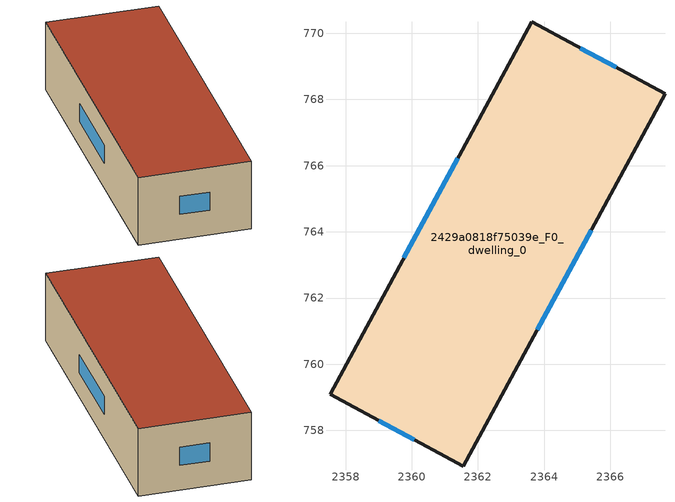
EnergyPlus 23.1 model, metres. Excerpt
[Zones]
2429a0818f75039e_F0_dwelling_0
 floor ground (EU_floor_Construction): 2367.65,768.17 2361.55,756.92 2357.53,759.1 2363.62,770.35 z0
 wall outside (EU_wall_Construction): 2363.62,770.35 2357.53,759.1 2361.55,756.92 2367.65,768.17 2363.62,770.35 z0:3
 window (EU_Window_Construction): 2361.39,766.23 2359.76,763.22 / 2366.17,768.97 2365.1,769.55 / 2363.78,761.04 2365.42,764.05 / 2359,758.3 2360.08,757.72 z1.1:1.9
 roof outside (EU_roof_Construction): 2361.55,756.92 2367.65,768.17 2363.62,770.35 2357.53,759.1 z3
[Building]
EU S2 Campaign: North Axis=0; Terrain=City; Solar Distribution=FullExterior
[Site:Location]
Bologna: Latitude=44.5; Longitude=11.25; Time Zone=1; Elevation=37
[SizingPeriod:WeatherFileDays]
AnnualSizingPeriod: Begin Month=1; Begin Day of Month=1; End Month=12; End Day of Month=31; Day of Week for Start Day=Monday; Use Weather File Daylight Saving Period=No; Use Weather File Rain and Snow Indicators=No
[MATERIAL]
EU_InternalMass_Material: Roughness=MediumRough; Thickness=0.1; Conductivity=1; Density=1800; Specific Heat=900; Thermal Absorptance=0.9; Solar Absorptance=0.7; Visible Absorptance=0.7
[MATERIAL:NOMASS] Roughness=MediumRough; Thermal Absorptance=0.9; Solar Absorptance=0.7; Visible Absorptance=0.7
Name | Thermal Resistance
EU_wall_NoMass | 0.753012
EU_roof_NoMass | 0.675676
EU_floor_NoMass | 0.609756
[WINDOWMATERIAL:SIMPLEGLAZINGSYSTEM]
EU_Window_SimpleGlazing: UFactor=4.6; Solar Heat Gain Coefficient=0.85; Visible Transmittance=0.85
[CONSTRUCTION]
EU_wall_Construction: EU_wall_NoMass
EU_roof_Construction: EU_roof_NoMass
EU_floor_Construction: EU_floor_NoMass
EU_InternalMass_Construction: EU_InternalMass_Material
EU_Window_Construction: EU_Window_SimpleGlazing
[ZONE]
2429a0818f75039e_F0_dwelling_0: Type=1; Multiplier=1; Ceiling Height=autocalculate; Volume=175.705; Floor Area=autocalculate; Part of Total Floor Area=Yes
[INTERNALMASS]
2429a0818f75039e_F0_dwelling_0_EU_InternalMass: Construction=EU_InternalMass_Construction; Zone or ZoneList=2429a0818f75039e_F0_dwelling_0; Surface Area=58.5684
[OTHEREQUIPMENT]
EU_Step8_InternalGain_2429a0818f75039e_F0_dwelling_0_f000: Fuel Type=Electricity; Zone or ZoneList or Space or SpaceList=2429a0818f75039e_F0_dwelling_0; Schedule=EU_Step8_GainSchedule_2429a0818f75039e_F0_dwelling_0_f000; Design Level Calculation Method=Watts/Area; Power per Zone Floor Area=1; Fraction Latent=0; Fraction Radiant=0; Fraction Lost=0; Carbon Dioxide Generation Rate=0; EndUse Subcategory=EU_Step8_InternalGains
[ZONEVENTILATION:DESIGNFLOWRATE]
EU_ConstantAir_2429a0818f75039e_F0_dwelling_0: Zone or ZoneList or Space or SpaceList=2429a0818f75039e_F0_dwelling_0; Schedule=EU_AlwaysOn; Design Flow Rate Calculation Method=AirChanges/Hour; Air Changes per Hour=0.64; Ventilation Type=Natural; Fan Pressure Rise=0; Fan Total Efficiency=1; Constant Term Coefficient=1; Temperature Term Coefficient=0; Velocity Term Coefficient=0; Velocity Squared Term Coefficient=0; Minimum Indoor Temperature=-100; Maximum Indoor Temperature=100; Delta Temperature=-100; Minimum Outdoor Temperature=-100; Maximum Outdoor Temperature=100; Maximum Wind Speed=40
[HVACTEMPLATE:THERMOSTAT]
EU_HeatOnly_2429a0818f75039e_F0_dwelling_0: Constant Heating Setpoint=20; Constant Cooling Setpoint=50
[HVACTEMPLATE:ZONE:IDEALLOADSAIRSYSTEM]
2429a0818f75039e_F0_dwelling_0: Template Thermostat=EU_HeatOnly_2429a0818f75039e_F0_dwelling_0; System Availability Schedule=EU_AlwaysOn; Maximum Heating Supply Air Temperature=50; Minimum Cooling Supply Air Temperature=13; Maximum Heating Supply Air Humidity Ratio=0.0156; Minimum Cooling Supply Air Humidity Ratio=0.0077; Heating Limit=NoLimit; Cooling Limit=NoLimit; Heating Availability Schedule=EU_AlwaysOn; Cooling Availability Schedule=EU_CoolingOff; Dehumidification Control Type=ConstantSensibleHeatRatio; Cooling Sensible Heat Ratio=0.7; Dehumidification Setpoint=60; Humidification Control Type=None; Humidification Setpoint=30; Outdoor Air Method=None; Outdoor Air Flow Rate per Person=0.00944; Outdoor Air Flow Rate per Zone Floor Area=0; Outdoor Air Flow Rate per Zone=0; Demand Controlled Ventilation Type=None; Outdoor Air Economizer Type=NoEconomizer; Heat Recovery Type=None; Sensible Heat Recovery Effectiveness=0.7; Latent Heat Recovery Effectiveness=0.65
[SIZING:ZONE]
2429a0818f75039e_F0_dwelling_0: Zone Cooling Design Supply Air Temperature Input Method=SupplyAirTemperature; Zone Cooling Design Supply Air Temperature=13; Zone Heating Design Supply Air Temperature Input Method=SupplyAirTemperature; Zone Heating Design Supply Air Temperature=50; Zone Cooling Design Supply Air Humidity Ratio=0.008; Zone Heating Design Supply Air Humidity Ratio=0.008; Cooling Design Air Flow Method=DesignDay; Cooling Design Air Flow Rate=0; Cooling Minimum Air Flow per Zone Floor Area=0.000762; Cooling Minimum Air Flow=0; Cooling Minimum Air Flow Fraction=0.2; Heating Design Air Flow Method=DesignDay; Heating Design Air Flow Rate=0; Heating Maximum Air Flow per Zone Floor Area=0.002032; Heating Maximum Air Flow=0.141576; Heating Maximum Air Flow Fraction=0.3; Account for Dedicated Outdoor Air System=No; Dedicated Outdoor Air System Control Strategy=NeutralSupplyAir; Dedicated Outdoor Air Low Setpoint Temperature for Design=autosize; Dedicated Outdoor Air High Setpoint Temperature for Design=autosize; Zone Load Sizing Method=Sensible Load Only No Latent Load; Zone Latent Cooling Design Supply Air Humidity Ratio Input Method=HumidityRatioDifference; Zone Cooling Design Supply Air Humidity Ratio Difference=0.005; Zone Latent Heating Design Supply Air Humidity Ratio Input Method=HumidityRatioDifference; Zone Humidification Design Supply Air Humidity Ratio Difference=0.005
[SCHEDULE:CONSTANT]
Name | Hourly Value
EU_AlwaysOn | 1
EU_CoolingOff | 0
[SCHEDULE:FILE]
EU_Step8_GainSchedule_2429a0818f75039e_F0_dwelling_0_f000: File=../../schedules/2429a0818f75039e/2429a0818f75039e_F0_dwelling_0_f000_gain.csv; Column Number=1; Rows to Skip at Top=0; Number of Hours of Data=8760; Column Separator=Comma; Interpolate to Timestep=No; Minutes per Item=60; Adjust Schedule for Daylight Savings=Yes
